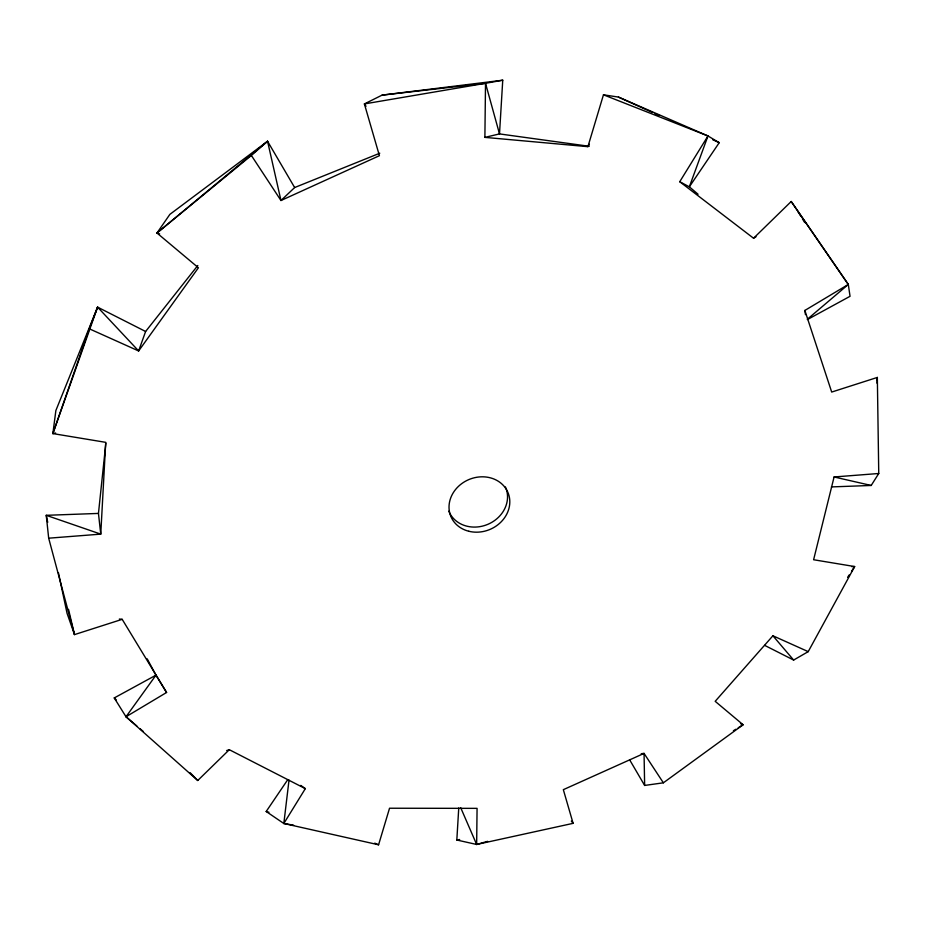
<?xml version="1.0" encoding="UTF-8"?>
<svg xmlns="http://www.w3.org/2000/svg" width="925" height="925" viewBox="0 0 925 925"><rect width="100%" height="100%" fill="white"/><g stroke="black" fill="none" stroke-linecap="round" stroke-linejoin="round"><path stroke-width="1.39" d="M458.754 807.976L456.823 840.016L476.653 844.467L477.069 808.357L389.541 808.23L378.579 844.791L283.825 823.493L266.192 811.503L287.756 779.659M484.885 137.374L485.521 83.308L502.749 80.209L499.5 133.917L484.885 137.374L587.907 146.67L589.398 144.254M877.004 383.193L877.339 377.435L831.691 392.061L804.866 310.442L848.306 284.449L791.21 201.488L753.551 238.234L679.748 181.716L707.972 135.963L719.234 142.681L689.345 186.827L698.074 194.25M98.455 513.421L46.25 515.317L48.678 538.188L100.756 534.13L98.455 513.421L105.855 443.121M293.63 825.192L283.825 823.493L289.016 780.11M47.73 522.313L46.25 515.317L100.756 534.13L105.727 442.347L52.875 433.582L55.87 410.538L97.588 307.135L145.607 331.485L197.8 265.498M876.646 380.21L877.339 377.435L878.75 473.496L834.084 476.976L813.607 559.741L854.665 566.551L808.219 651.639L793.638 660.057L764.663 645.372M587.907 146.67L603.458 94.812L618.42 97.067L707.972 135.963L689.345 186.827L679.748 181.716M55.639 432.993L52.875 433.582L89.286 328.791L97.588 307.135L138.634 350.957L198.412 267.764L156.972 233.008L169.876 214.369L267.556 141.259L294.647 187.544L280.969 200.517L251.369 155.458L267.556 141.259L280.969 200.517L379.412 155.689L364.392 103.924L382.083 95.125L502.749 80.209M52.875 433.582L97.588 307.135M145.607 331.485L138.634 350.957L89.286 328.791M283.825 823.493L305.331 788.643L300.764 785.406M831.448 486.908L871.2 485.463L878.75 473.496M847.624 577.339L849.185 574.945M851.532 571.349L854.665 566.551L851.798 566.667M305.331 788.643L229.308 749.701L197.742 780.503L126.008 716.759L155.978 675.157L147.202 658.843M808.219 651.639L772.907 635.776L715.187 701.323L743.122 724.761L663.364 782.816L644.644 785.441L629.798 760.072M807.305 319.298L848.306 284.449L791.21 201.488M159.655 233.921L156.972 233.008L267.556 141.259M156.972 233.008L251.369 155.458M733.398 730.75L735.826 729.258M738.254 727.755L743.122 724.761L740.486 723.616M753.551 238.234L756.014 236.742M166.581 692.478L155.978 675.157L114.249 697.936L126.008 716.759L166.581 692.478L122.193 619.334L119.371 619.022M807.479 319.53L850.04 296.301L848.306 284.449M294.647 187.544L379.759 153.226M226.637 750.568L229.308 749.701M122.193 619.334L74.497 634.608L67.039 613.263L58.425 572.679M460.719 807.733L476.653 844.467L487.614 841.334M476.653 844.467L573.107 823.343L563.337 789.673L644.054 753.401L663.364 782.816M456.823 840.016L459.656 839.507M589.237 146.289L499.5 133.917L485.521 83.308L364.392 103.924L366.022 106.271M382.083 95.125L485.521 83.308M641.21 753.702L644.054 753.401L644.644 785.441M834.084 476.976L871.2 485.463M266.192 811.503L268.978 812.254M603.458 94.812L707.972 135.963M374.752 843.149L378.579 844.791M618.42 97.067L652.46 112.468M655.085 113.648L659.005 115.428M712.689 139.721L719.234 142.681M126.008 716.759L136.888 726.021M140.149 728.796L143.41 731.571M114.249 697.936L116.284 699.936M190.145 772.699L197.742 780.503M772.907 635.776L793.638 660.057M571.315 821.088L573.107 823.343M797.882 211.443L800.911 216.369M802.426 218.832L804.692 222.52M48.678 538.188L74.497 634.608L68.519 609.344M804.866 310.442L805.455 314.627M505.408 486.955A30.779 26.964 -22.9 0 1 487.949 524.29A30.779 26.964 -22.9 0 1 448.822 511.178M468.825 531.262A30.953 27.068 -22.9 0 0 509.386 497.292A30.953 27.068 -22.9 0 0 460.037 484.954A30.953 27.068 -22.9 0 0 468.825 531.262"/></g></svg>
